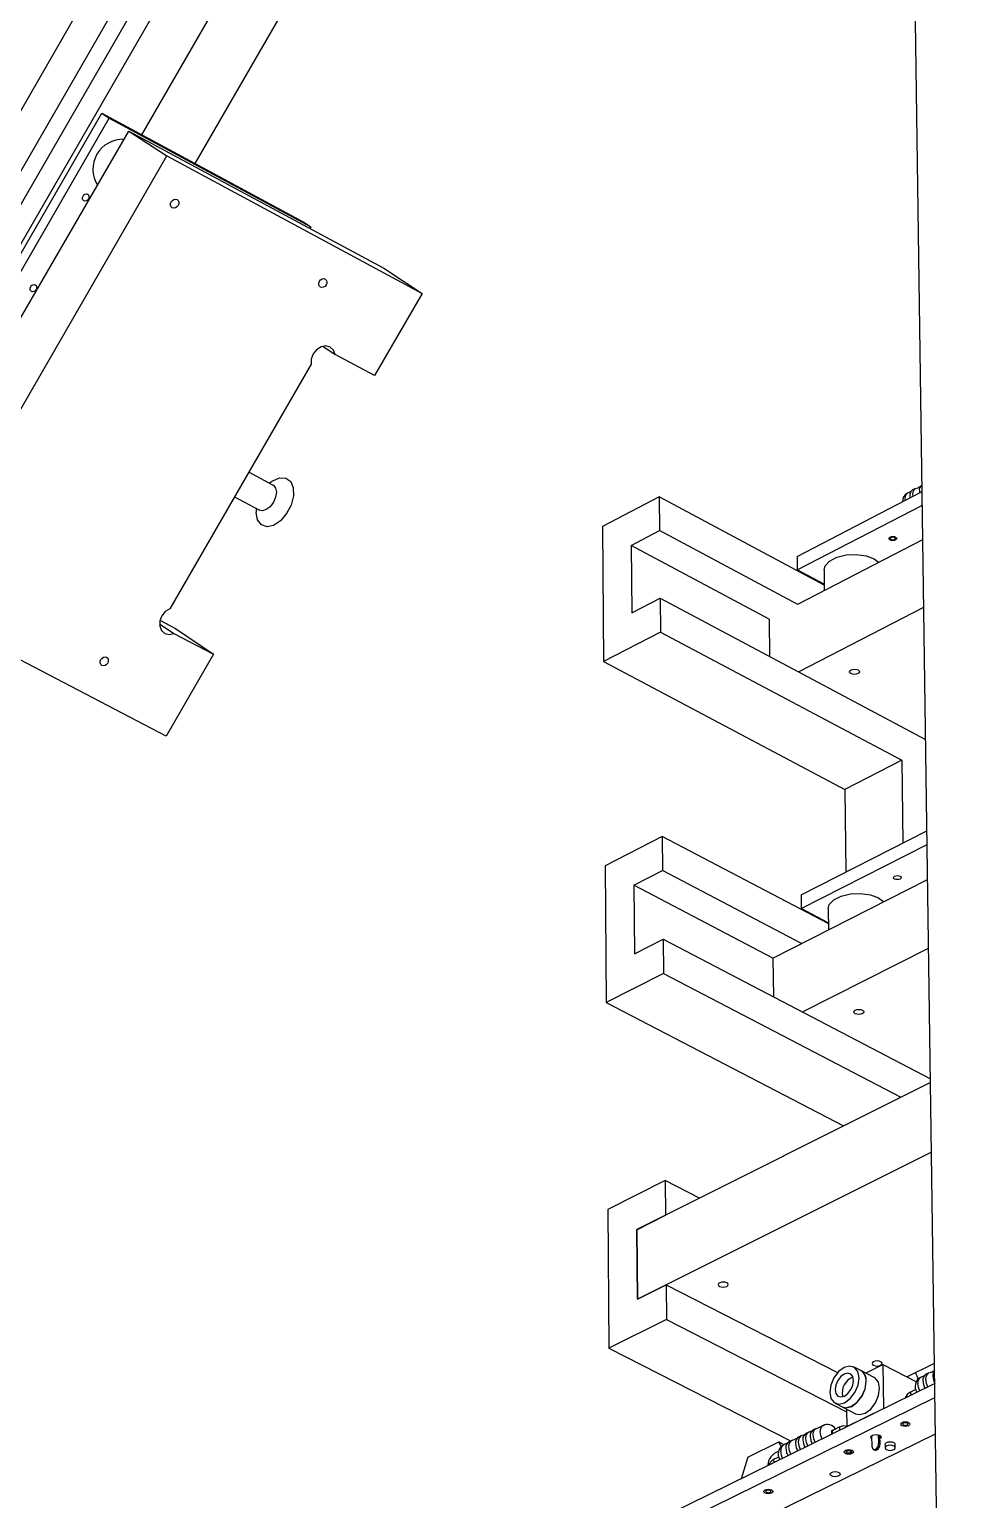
# Model space of a CAD drawing. Extents: x 0 to 155, y 0 to 209.
# Drawn here: x 97.82 to 114.83, y 151.39 to 178.33 of the extents above; entities that cross this region are included whole.
import ezdxf

# ---------------------------------------------------------------- set-up
doc = ezdxf.new("R2010")
doc.units = 0
doc.layers.get('0').update_dxf_attribs({"linetype": 'CONTINUOUS'})

msp = doc.modelspace()

# ---------------------------------------------------------------- linework, layer by layer
at = {"color": 7, "linetype": 'CONTINUOUS'}
for p, q in [((106.831, 192.74), (90.442, 164.32)), ((114.834, 123.52), (113.914, 189.268)), ((96.851, 172.987), (105.292, 187.618)), ((99.883, 176.397), (103.873, 183.31)), ((101.761, 182.837), (91.372, 164.825)), ((100.861, 175.87), (104.83, 182.743)), ((101.831, 182.347), (91.638, 164.677)), ((96.947, 172.977), (99.148, 176.792)), ((99.148, 176.792), (99.287, 176.701)), ((99.148, 176.792), (102.843, 174.804)), ((97.094, 172.9), (99.287, 176.701)), ((99.287, 176.701), (102.982, 174.712)), ((97.504, 172.76), (99.643, 176.467)), ((99.643, 176.467), (100.34, 176.01)), ((99.643, 176.467), (104.318, 173.951)), ((95.619, 167.83), (100.34, 176.01)), ((100.34, 176.01), (105.02, 173.492)), ((102.843, 174.804), (102.982, 174.712)), ((102.982, 174.712), (102.964, 174.68)), ((104.318, 173.951), (105.02, 173.492)), ((105.02, 173.492), (104.15, 171.988)), ((103.203, 172.523), (103.43, 172.373)), ((102.985, 172.193), (100.395, 167.713)), ((104.15, 171.988), (103.43, 172.373)), ((102.286, 169.98), (101.842, 170.216)), ((102.279, 170.052), (102.223, 170.014)), ((101.581, 169.764), (102.042, 169.52)), ((109.368, 169.762), (108.327, 169.219)), ((109.368, 169.762), (109.373, 169.144)), ((112.39, 168.143), (109.368, 169.762)), ((111.893, 168.672), (114.185, 169.86)), ((113.982, 169.864), (113.915, 169.83)), ((113.961, 169.782), (113.964, 169.745)), ((114.062, 169.916), (114.009, 169.889)), ((114.155, 169.954), (114.072, 169.911)), ((114.134, 169.871), (114.137, 169.835)), ((114.184, 169.979), (114.182, 169.979)), ((101.98, 169.553), (101.98, 169.485)), ((111.896, 168.426), (114.189, 169.613)), ((108.327, 169.219), (108.346, 166.746)), ((108.852, 168.872), (109.373, 169.144)), ((111.904, 167.791), (109.373, 169.144)), ((111.904, 167.794), (114.198, 168.979)), ((113.601, 169.029), (113.601, 169)), ((113.692, 169.001), (113.692, 169.031)), ((108.852, 168.872), (108.862, 167.637)), ((111.383, 167.522), (108.852, 168.872)), ((111.893, 168.672), (111.896, 168.426)), ((112.39, 168.162), (111.896, 168.426)), ((112.387, 168.419), (112.391, 168.046)), ((113.306, 168.625), (113.392, 168.563)), ((108.862, 167.637), (109.384, 167.907)), ((109.384, 167.907), (109.389, 167.286)), ((109.384, 167.907), (114.249, 165.316)), ((100.327, 165.378), (95.619, 167.83)), ((111.918, 166.558), (114.215, 167.741)), ((100.208, 167.438), (100.472, 167.257)), ((100.216, 167.501), (100.503, 167.351)), ((100.503, 167.351), (101.195, 166.879)), ((111.383, 167.522), (111.39, 166.839)), ((100.472, 167.257), (101.195, 166.879)), ((109.389, 167.286), (108.346, 166.746)), ((109.389, 167.286), (113.813, 164.935)), ((101.195, 166.879), (100.327, 165.378)), ((108.346, 166.746), (112.77, 164.402)), ((113.813, 164.935), (112.77, 164.402)), ((113.813, 164.935), (113.833, 163.418)), ((112.77, 164.402), (112.788, 162.887)), ((111.965, 162.468), (114.272, 163.641)), ((109.422, 163.541), (108.374, 163.004)), ((109.422, 163.541), (109.427, 162.914)), ((112.464, 161.942), (109.422, 163.541)), ((111.968, 162.218), (114.276, 163.391)), ((108.374, 163.004), (108.393, 160.494)), ((108.903, 162.645), (109.427, 162.914)), ((111.975, 161.577), (109.427, 162.914)), ((111.45, 161.311), (114.285, 162.749)), ((108.903, 162.645), (108.913, 161.39)), ((111.45, 161.311), (108.903, 162.645)), ((111.965, 162.468), (111.968, 162.218)), ((112.464, 161.957), (111.968, 162.218)), ((112.461, 162.211), (112.466, 161.826)), ((113.387, 162.415), (113.485, 162.343)), ((108.913, 161.39), (109.438, 161.657)), ((109.438, 161.657), (109.444, 161.028)), ((109.438, 161.657), (114.336, 159.098)), ((111.989, 160.325), (114.303, 161.493)), ((111.45, 161.311), (111.458, 160.602)), ((109.444, 161.028), (108.393, 160.494)), ((109.444, 161.028), (113.793, 158.76)), ((108.393, 160.494), (112.743, 158.234)), ((114.337, 159.033), (108.954, 156.336)), ((114.355, 157.753), (108.965, 155.063)), ((109.477, 157.233), (108.422, 156.704)), ((109.477, 157.233), (109.482, 156.598)), ((110.102, 156.911), (109.477, 157.233)), ((108.422, 156.704), (108.441, 154.159)), ((108.954, 156.333), (109.482, 156.598)), ((108.965, 155.063), (108.954, 156.336)), ((108.954, 156.333), (108.965, 155.06)), ((108.965, 155.06), (109.494, 155.324)), ((109.494, 155.324), (109.499, 154.686)), ((109.494, 155.324), (112.635, 153.715)), ((108.965, 155.063), (108.967, 155.061)), ((109.499, 154.686), (108.441, 154.159)), ((109.499, 154.686), (112.801, 152.998)), ((108.441, 154.159), (111.774, 152.461)), ((113.149, 153.705), (113.467, 153.862)), ((113.467, 153.862), (113.477, 153.055)), ((113.467, 153.862), (114.081, 153.547)), ((113.905, 153.637), (114.409, 153.886)), ((113.059, 153.752), (112.929, 153.818)), ((113.306, 153.625), (113.06, 153.751)), ((114.224, 153.658), (114.156, 153.625)), ((114.307, 153.709), (114.253, 153.683)), ((114.402, 153.746), (114.318, 153.704)), ((109.53, 151.112), (114.414, 153.516)), ((114.067, 153.404), (113.984, 153.363)), ((109.532, 150.854), (114.418, 153.257)), ((112.589, 153.153), (112.718, 153.087)), ((112.72, 153.087), (112.966, 152.961)), ((112.801, 153.045), (112.805, 152.724)), ((112.805, 152.724), (113.477, 153.055)), ((113.477, 153.055), (113.477, 153.055)), ((113.829, 152.804), (113.829, 152.769)), ((113.923, 152.771), (113.922, 152.806)), ((109.006, 149.933), (114.427, 152.594)), ((111.889, 152.508), (111.805, 152.467)), ((111.972, 152.559), (111.918, 152.533)), ((112.023, 152.574), (111.983, 152.554)), ((112.106, 152.625), (112.052, 152.599)), ((112.157, 152.64), (112.117, 152.62)), ((112.24, 152.691), (112.186, 152.665)), ((112.368, 152.744), (112.25, 152.686)), ((112.679, 152.721), (112.545, 152.655)), ((112.805, 152.724), (112.805, 152.724)), ((113.267, 152.354), (113.264, 152.559)), ((113.388, 152.413), (113.386, 152.572)), ((113.414, 152.4), (113.412, 152.561)), ((110.992, 152.166), (111.556, 152.444)), ((111.601, 152.352), (111.556, 152.444)), ((111.556, 152.444), (111.656, 152.393)), ((111.712, 152.421), (111.645, 152.388)), ((111.795, 152.472), (111.741, 152.445)), ((112.793, 152.295), (112.794, 152.26)), ((112.887, 152.261), (112.886, 152.296)), ((113.289, 152.308), (113.315, 152.295)), ((113.328, 152.311), (113.354, 152.297)), ((113.388, 152.413), (113.414, 152.4)), ((113.504, 152.398), (113.505, 152.334)), ((113.691, 152.336), (113.69, 152.401)), ((110.992, 152.166), (110.867, 151.77)), ((111.556, 152.167), (111.474, 152.127)), ((111.319, 151.571), (111.32, 151.536)), ((111.413, 151.537), (111.412, 151.572))]:
    msp.add_line(p, q, dxfattribs=at)
for points in [[(98.89, 175.31), (98.906, 175.295), (98.915, 175.274), (98.914, 175.249), (98.905, 175.223), (98.888, 175.202), (98.866, 175.189), (98.842, 175.184), (98.821, 175.19), (98.804, 175.204), (98.796, 175.226), (98.796, 175.251), (98.806, 175.276), (98.823, 175.297), (98.845, 175.311), (98.869, 175.316), (98.89, 175.31)], [(100.53, 175.213), (100.55, 175.194), (100.561, 175.167), (100.56, 175.135), (100.548, 175.103), (100.527, 175.077), (100.499, 175.06), (100.469, 175.054), (100.442, 175.061), (100.422, 175.079), (100.411, 175.107), (100.412, 175.138), (100.424, 175.17), (100.446, 175.196), (100.473, 175.214), (100.503, 175.219), (100.53, 175.213)], [(97.931, 173.648), (97.948, 173.634), (97.956, 173.612), (97.955, 173.587), (97.946, 173.562), (97.929, 173.541), (97.907, 173.527), (97.883, 173.523), (97.862, 173.528), (97.845, 173.543), (97.837, 173.564), (97.837, 173.59), (97.847, 173.615), (97.864, 173.636), (97.886, 173.649), (97.91, 173.654), (97.931, 173.648)], [(103.244, 173.755), (103.265, 173.737), (103.275, 173.71), (103.274, 173.678), (103.262, 173.647), (103.241, 173.62), (103.214, 173.603), (103.184, 173.597), (103.157, 173.604), (103.137, 173.623), (103.127, 173.65), (103.127, 173.681), (103.139, 173.713), (103.161, 173.739), (103.188, 173.756), (103.218, 173.762), (103.244, 173.755)], [(103.43, 172.373), (103.398, 172.454), (103.338, 172.509), (103.257, 172.529), (103.169, 172.512), (103.087, 172.46), (103.023, 172.381), (102.987, 172.287), (102.985, 172.193)], [(102.279, 170.052), (102.283, 170.055), (102.409, 170.111), (102.524, 170.107), (102.612, 170.044), (102.66, 169.929), (102.663, 169.779), (102.621, 169.613), (102.538, 169.455), (102.426, 169.325), (102.3, 169.241), (102.178, 169.215), (102.075, 169.249), (102.006, 169.34), (102.006, 169.34)], [(102.286, 169.98), (102.294, 169.975), (102.334, 169.925), (102.349, 169.848), (102.335, 169.756), (102.295, 169.663), (102.235, 169.583), (102.164, 169.529), (102.094, 169.509), (102.042, 169.52)], [(102.006, 169.34), (101.98, 169.475), (101.98, 169.485)], [(113.699, 169.027), (113.714, 169.015), (113.719, 169), (113.713, 168.986), (113.697, 168.973), (113.673, 168.965), (113.645, 168.962), (113.618, 168.965), (113.595, 168.973), (113.579, 168.986), (113.574, 169), (113.581, 169.015), (113.597, 169.027), (113.62, 169.036), (113.648, 169.038), (113.676, 169.036), (113.699, 169.027)], [(113.615, 169.017), (113.605, 169.009), (113.601, 169), (113.605, 168.991), (113.614, 168.983), (113.629, 168.978), (113.646, 168.976), (113.663, 168.978), (113.678, 168.983), (113.688, 168.991), (113.692, 169), (113.689, 169.009), (113.68, 169.017), (113.665, 169.022), (113.648, 169.024), (113.63, 169.022), (113.615, 169.017)], [(112.387, 168.419), (112.407, 168.499), (112.489, 168.587), (112.622, 168.656), (112.792, 168.698), (112.977, 168.706), (113.156, 168.681), (113.306, 168.625)], [(100.395, 167.713), (100.313, 167.661), (100.249, 167.582), (100.213, 167.488), (100.211, 167.394), (100.243, 167.314), (100.303, 167.26), (100.384, 167.24), (100.472, 167.257)], [(99.239, 166.825), (99.26, 166.807), (99.27, 166.78), (99.269, 166.749), (99.258, 166.718), (99.236, 166.691), (99.209, 166.674), (99.179, 166.668), (99.152, 166.675), (99.132, 166.693), (99.121, 166.719), (99.122, 166.751), (99.134, 166.782), (99.155, 166.808), (99.183, 166.826), (99.212, 166.832), (99.239, 166.825)], [(113.01, 166.591), (113.029, 166.576), (113.035, 166.558), (113.028, 166.539), (113.007, 166.524), (112.978, 166.514), (112.943, 166.51), (112.908, 166.514), (112.879, 166.524), (112.86, 166.539), (112.854, 166.558), (112.861, 166.576), (112.881, 166.591), (112.911, 166.602), (112.946, 166.605), (112.981, 166.602), (113.01, 166.591)], [(113.783, 162.812), (113.798, 162.8), (113.803, 162.786), (113.797, 162.771), (113.781, 162.759), (113.757, 162.751), (113.729, 162.748), (113.701, 162.751), (113.678, 162.759), (113.662, 162.771), (113.657, 162.786), (113.663, 162.8), (113.68, 162.812), (113.704, 162.82), (113.732, 162.823), (113.759, 162.82), (113.783, 162.812)], [(112.461, 162.211), (112.482, 162.29), (112.564, 162.378), (112.699, 162.446), (112.869, 162.487), (113.056, 162.495), (113.236, 162.47), (113.387, 162.415)], [(113.089, 160.358), (113.108, 160.342), (113.114, 160.325), (113.107, 160.307), (113.086, 160.291), (113.056, 160.281), (113.021, 160.278), (112.986, 160.281), (112.957, 160.291), (112.938, 160.307), (112.932, 160.325), (112.939, 160.342), (112.96, 160.358), (112.99, 160.368), (113.025, 160.371), (113.06, 160.368), (113.089, 160.358)], [(110.605, 155.36), (110.575, 155.37), (110.54, 155.373), (110.505, 155.37), (110.474, 155.36), (110.454, 155.345), (110.446, 155.327), (110.453, 155.309), (110.472, 155.294), (110.502, 155.284), (110.537, 155.28), (110.573, 155.284), (110.603, 155.294), (110.624, 155.309), (110.631, 155.327), (110.625, 155.345), (110.605, 155.36)], [(113.424, 153.913), (113.394, 153.923), (113.359, 153.927), (113.324, 153.923), (113.294, 153.913), (113.273, 153.898), (113.266, 153.88), (113.272, 153.863), (113.291, 153.848), (113.321, 153.838), (113.356, 153.834), (113.391, 153.838), (113.421, 153.848), (113.442, 153.863), (113.45, 153.88), (113.443, 153.898), (113.424, 153.913)], [(113.028, 153.619), (113.006, 153.732), (112.946, 153.808), (112.858, 153.835), (112.755, 153.809), (112.652, 153.733), (112.566, 153.62), (112.509, 153.487), (112.49, 153.353), (112.512, 153.24), (112.571, 153.164), (112.659, 153.137), (112.763, 153.163), (112.865, 153.238), (112.952, 153.351), (113.009, 153.485), (113.028, 153.619)], [(112.927, 153.569), (112.913, 153.64), (112.876, 153.687), (112.821, 153.704), (112.756, 153.688), (112.692, 153.641), (112.638, 153.57), (112.603, 153.487), (112.591, 153.403), (112.604, 153.332), (112.642, 153.285), (112.697, 153.268), (112.761, 153.284), (112.825, 153.331), (112.879, 153.402), (112.915, 153.485), (112.927, 153.569)], [(112.966, 152.961), (113.036, 152.944), (113.14, 152.97), (113.242, 153.045), (113.329, 153.158), (113.386, 153.292), (113.405, 153.426), (113.383, 153.539), (113.323, 153.615), (113.306, 153.625)], [(114.29, 153.455), (114.265, 153.516), (114.253, 153.593), (114.264, 153.658), (114.295, 153.702), (114.307, 153.709)], [(114.411, 153.756), (114.388, 153.72), (114.378, 153.654)], [(114.378, 153.654), (114.39, 153.577), (114.415, 153.516)], [(112.718, 153.087), (112.789, 153.071), (112.892, 153.097), (112.995, 153.172), (113.081, 153.285), (113.138, 153.419), (113.157, 153.552)], [(112.72, 153.087), (112.79, 153.07), (112.894, 153.096), (112.996, 153.171), (113.083, 153.284), (113.14, 153.418), (113.159, 153.552)], [(114.199, 153.567), (114.212, 153.49), (114.236, 153.428)], [(113.934, 152.74), (113.907, 152.731), (113.874, 152.728), (113.842, 152.731), (113.815, 152.74), (113.798, 152.754), (113.792, 152.77), (113.799, 152.786), (113.818, 152.8), (113.845, 152.809), (113.878, 152.812), (113.91, 152.809), (113.937, 152.8), (113.954, 152.786), (113.96, 152.77), (113.953, 152.754), (113.934, 152.74)], [(113.844, 152.786), (113.833, 152.779), (113.829, 152.77), (113.833, 152.761), (113.842, 152.753), (113.857, 152.748), (113.875, 152.747), (113.893, 152.748), (113.908, 152.753), (113.919, 152.761), (113.923, 152.77), (113.92, 152.779), (113.91, 152.786), (113.895, 152.792), (113.877, 152.793), (113.859, 152.792), (113.844, 152.786)], [(111.954, 152.305), (111.93, 152.366), (111.918, 152.443), (111.928, 152.508), (111.96, 152.552), (111.972, 152.559)], [(112.088, 152.371), (112.064, 152.432), (112.052, 152.509), (112.062, 152.574), (112.094, 152.618), (112.106, 152.625)], [(112.132, 152.548), (112.144, 152.472), (112.168, 152.411)], [(112.222, 152.437), (112.198, 152.498), (112.186, 152.575), (112.196, 152.64), (112.228, 152.684), (112.24, 152.691)], [(112.802, 152.728), (112.745, 152.738), (112.679, 152.721)], [(113.265, 152.502), (113.251, 152.514), (113.245, 152.532), (113.253, 152.55), (113.273, 152.565), (113.304, 152.575), (113.34, 152.579), (113.376, 152.575), (113.405, 152.565), (113.425, 152.55), (113.432, 152.532), (113.424, 152.514), (113.412, 152.504)], [(111.687, 152.329), (111.699, 152.252), (111.723, 152.192)], [(111.777, 152.218), (111.753, 152.279), (111.74, 152.356), (111.751, 152.421), (111.783, 152.464), (111.795, 152.472)], [(111.864, 152.416), (111.876, 152.34), (111.901, 152.279)], [(111.998, 152.482), (112.01, 152.406), (112.034, 152.345)], [(112.898, 152.231), (112.871, 152.222), (112.839, 152.219), (112.807, 152.222), (112.78, 152.231), (112.762, 152.245), (112.756, 152.261), (112.763, 152.277), (112.782, 152.291), (112.81, 152.3), (112.842, 152.303), (112.874, 152.3), (112.901, 152.291), (112.918, 152.277), (112.924, 152.261), (112.917, 152.245), (112.898, 152.231)], [(112.808, 152.277), (112.823, 152.282), (112.841, 152.284), (112.859, 152.282), (112.874, 152.277), (112.884, 152.27), (112.887, 152.261), (112.883, 152.252), (112.873, 152.244), (112.857, 152.239), (112.839, 152.237), (112.822, 152.239), (112.807, 152.244), (112.797, 152.252), (112.794, 152.261), (112.797, 152.27), (112.808, 152.277)], [(113.267, 152.354), (113.268, 152.34), (113.272, 152.328), (113.277, 152.318), (113.285, 152.311), (113.294, 152.306), (113.305, 152.305), (113.316, 152.306), (113.328, 152.311)], [(113.504, 152.398), (113.504, 152.4), (113.512, 152.417), (113.532, 152.433), (113.563, 152.443), (113.599, 152.446), (113.634, 152.443), (113.664, 152.433), (113.684, 152.417), (113.69, 152.401)], [(113.531, 152.302), (113.56, 152.292), (113.596, 152.288), (113.632, 152.292), (113.663, 152.302), (113.683, 152.317), (113.691, 152.335), (113.685, 152.353), (113.665, 152.368), (113.635, 152.378), (113.6, 152.382), (113.564, 152.378), (113.533, 152.368), (113.512, 152.353), (113.505, 152.335), (113.511, 152.317), (113.531, 152.302)], [(111.464, 152.12), (111.428, 152.096), (111.375, 152.037)], [(112.655, 151.82), (112.624, 151.81), (112.588, 151.807), (112.553, 151.81), (112.523, 151.82), (112.503, 151.836), (112.497, 151.853), (112.505, 151.871), (112.525, 151.886), (112.556, 151.896), (112.592, 151.9), (112.627, 151.896), (112.657, 151.886), (112.677, 151.871), (112.683, 151.853), (112.675, 151.836), (112.655, 151.82)], [(111.424, 151.507), (111.397, 151.498), (111.365, 151.494), (111.333, 151.498), (111.306, 151.507), (111.288, 151.52), (111.282, 151.536), (111.289, 151.552), (111.308, 151.566), (111.335, 151.575), (111.368, 151.578), (111.399, 151.575), (111.426, 151.566), (111.444, 151.552), (111.45, 151.536), (111.443, 151.52), (111.424, 151.507)], [(111.334, 151.553), (111.324, 151.545), (111.32, 151.536), (111.323, 151.527), (111.333, 151.52), (111.348, 151.515), (111.366, 151.513), (111.383, 151.515), (111.399, 151.52), (111.409, 151.527), (111.413, 151.536), (111.41, 151.545), (111.4, 151.553), (111.385, 151.558), (111.367, 151.56), (111.349, 151.558), (111.334, 151.553)]]:
    msp.add_lwpolyline(points, dxfattribs=at)
at = {"color": 8, "linetype": 'CONTINUOUS'}
for points in [[(114.14, 153.381), (114.116, 153.44), (114.105, 153.513)], [(112.351, 152.501), (112.328, 152.559), (112.316, 152.633)], [(112.527, 152.633), (112.53, 152.65), (112.538, 152.661), (112.551, 152.665), (112.562, 152.663)], [(112.539, 152.593), (112.53, 152.613), (112.527, 152.633)], [(111.628, 152.145), (111.605, 152.203), (111.593, 152.276)]]:
    msp.add_lwpolyline(points, dxfattribs=at)
at = {"color": 7, "linetype": 'CONTINUOUS'}
for centre, radius, start, end in [((99.538, 175.765), 0.551, 88.1462, 211.8792), ((113.982, 169.684), 0.158, 114.4197, 184.5971), ((114.065, 169.799), 0.106, 121.7211, 189.5273), ((114.139, 169.813), 0.129, 126.7143, 198.2055), ((114.238, 169.889), 0.106, 121.7276, 189.5479), ((113.02, 153.352), 0.299, 110.3811, 195.0203), ((112.954, 153.576), 0.204, 353.3019, 59.29), ((112.956, 153.575), 0.204, 353.302, 59.29), ((114.235, 153.46), 0.18, 115.524, 215.327), ((113.675, 153.486), 0.448, 12.8081, 30.627), ((114.312, 153.585), 0.114, 120.987, 189.3803), ((114.076, 153.155), 0.226, 117.2413, 155.4603), ((113.996, 153.342), 0.0248, 120.9658, 189.348), ((111.977, 152.434), 0.114, 120.8943, 189.111), ((112.111, 152.5), 0.114, 120.8996, 189.1265), ((112.245, 152.566), 0.114, 120.9049, 189.1419), ((112.451, 152.597), 0.166, 29.595, 119.442), ((112.558, 152.633), 0.0248, 120.9086, 189.1822), ((112.606, 152.632), 0.0722, 182.4788, 210.8512), ((111.633, 152.001), 0.278, 106.911, 178.2282), ((111.724, 152.223), 0.18, 115.5745, 215.2034), ((111.8, 152.347), 0.114, 120.8873, 189.0907), ((113.332, 152.334), 0.0429, 245.8587, 300.2783), ((113.268, 152.414), 0.119, 300.0435, 359.5748), ((113.294, 152.401), 0.119, 300.0414, 359.5765), ((111.487, 152.106), 0.0249, 120.8663, 189.0589)]:
    msp.add_arc(centre, radius, start, end, dxfattribs=at)
at = {"color": 8, "linetype": 'CONTINUOUS'}
for centre, radius, start, end in [((113.988, 169.732), 0.122, 126.5177, 196.6769), ((114.212, 153.531), 0.109, 120.9798, 189.3715), ((114.044, 153.341), 0.0727, 182.571, 210.8359), ((112.424, 152.65), 0.109, 120.8376, 189.1726), ((112.692, 152.699), 0.0248, 120.945, 189.1939), ((112.74, 152.699), 0.0723, 182.4874, 210.8498), ((111.701, 152.294), 0.109, 120.8802, 189.082), ((111.534, 152.105), 0.0719, 182.4102, 210.8626)]:
    msp.add_arc(centre, radius, start, end, dxfattribs=at)

doc.saveas('drawing.dxf')
